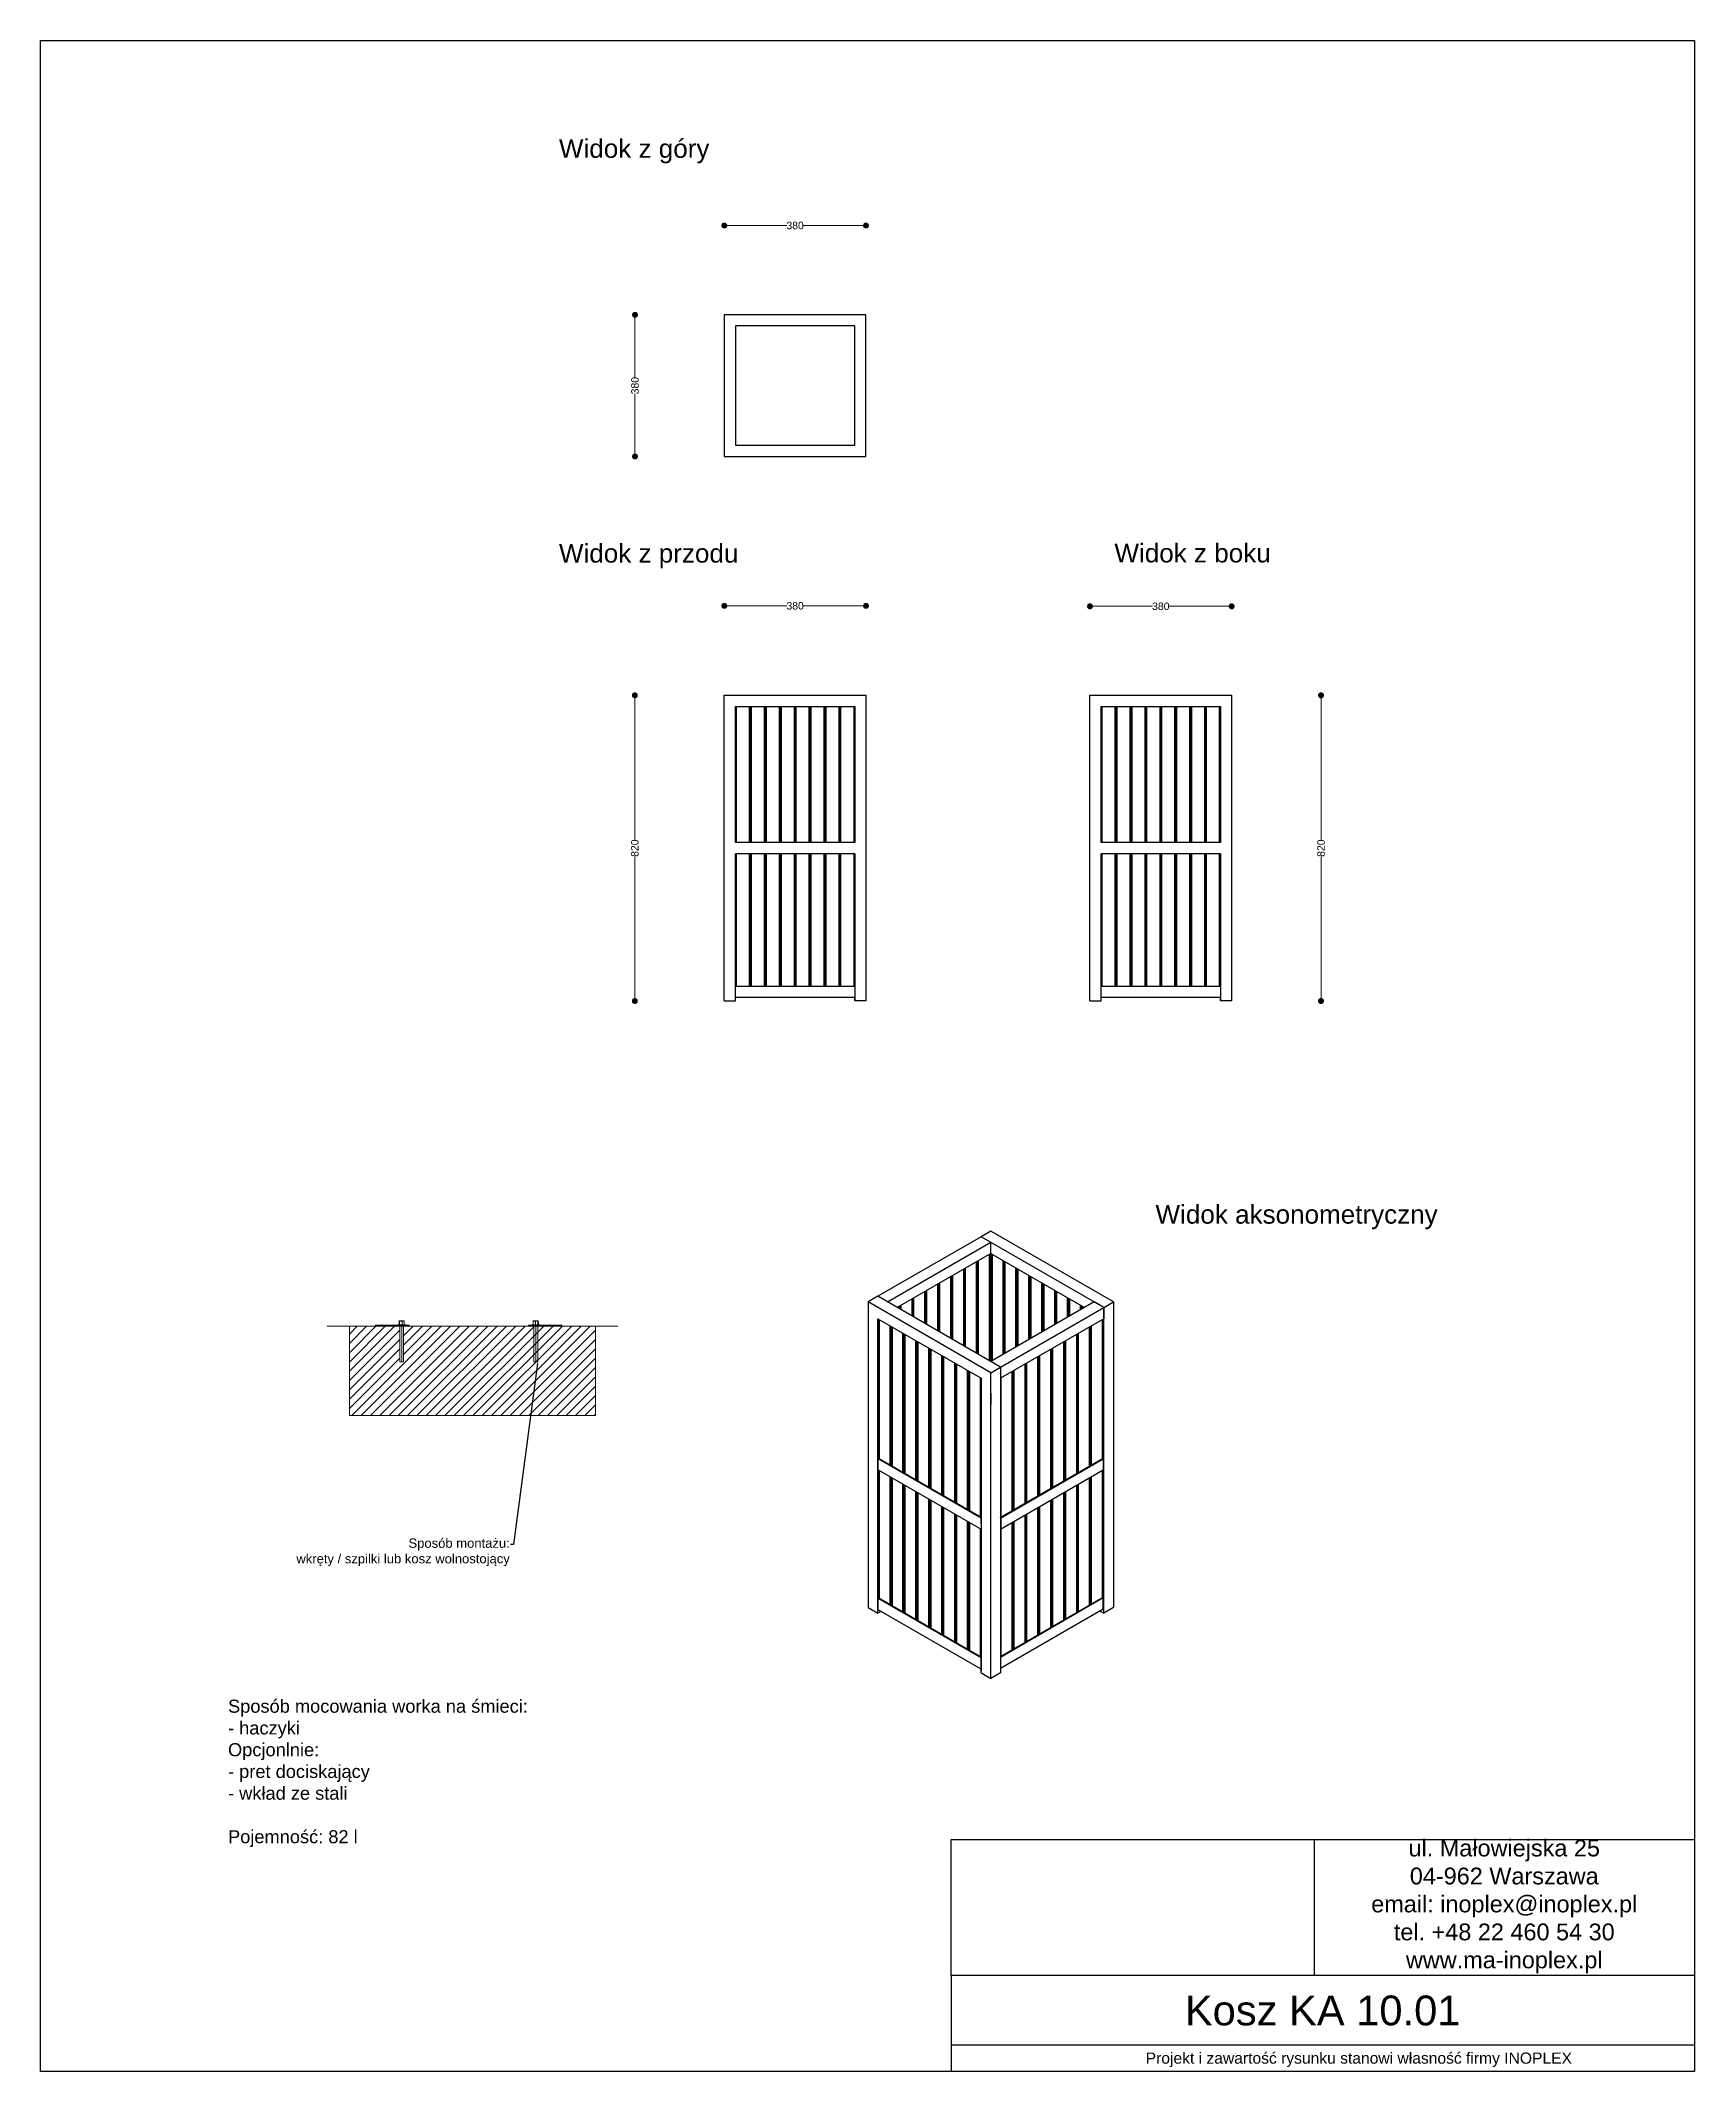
# Model space of a CAD drawing. Header units: millimetres. Extents: x 16873 to 21309, y 19008 to 24455.
import ezdxf
from ezdxf import colors
from ezdxf.entities.mleader import LeaderData, LeaderLine
from ezdxf.math import Vec2, Vec3

# ---------------------------------------------------------------- set-up
doc = ezdxf.new("R2010")
doc.units = ezdxf.units.MM
doc.header["$LTSCALE"] = 3
doc.layers.add('Krawędzie widoczneARTUR', color=7, linetype='Continuous', lineweight=50)
doc.layers.add('stal', color=7, linetype='Continuous', lineweight=20)
doc.styles.get("Standard").update_dxf_attribs({"font": 'arial.ttf'})
doc.dimstyles.new('MATEUSZ', dxfattribs={"dimtxt": 20, "dimasz": 16, "dimexe": 0.18, "dimexo": 0.0625, "dimgap": 0.09, "dimtad": 0, "dimdec": 0, "dimdsep": 46, "dimtxsty": 'Standard', "dimblk": 'DOT', "dimcen": 0.09, "dimse1": 1, "dimse2": 1, "dimadec": 0, "dimazin": 0, "dimtfac": 1, "dimtdec": 0, "dimtofl": 0, "dimtmove": 0, "dimatfit": 3, "dimfxl": 0, "dimtolj": 1, "dimtzin": 0, "dimlwd": 9, "dimlwe": 9, "dimarcsym": 0})
picture_1 = doc.add_image_def('image1.png', size_in_pixel=(179, 67))

# ---------------------------------------------------------------- blocks, each defined once
blk = doc.blocks.new('_Dot')
at = {"color": 0, "linetype": 'ByBlock', "lineweight": -2}
blk.add_line((-0.5, 0), (-1, 0), dxfattribs=at)
at = {"color": 0, "linetype": 'ByBlock', "const_width": 0.5}
blk.add_lwpolyline([(-0.25, 0, 1), (0.25, 0, 1)], format="xyb", close=True, dxfattribs=at)
blk = doc.blocks.new('*D7')
at = {"color": 0, "lineweight": 9}
for p, q in [((18723.2, 23959.1), (18875.1, 23959.1)), ((19071.2, 23959.1), (18919.4, 23959.1))]:
    blk.add_line(p, q, dxfattribs=at)
at = {"layer": 'Defpoints', "color": 0}
for p in [(19087.2, 23959.1), (18707.2, 23719.6), (19087.2, 23719.6)]:
    blk.add_point(p, dxfattribs=at)
at = {"color": 0, "lineweight": 9, "xscale": 16, "yscale": 16, "zscale": 16, "rotation": 180}
blk.add_blockref('_Dot', (18707.2, 23959.1), dxfattribs=at)
at = {"color": 0, "lineweight": 9, "xscale": 16, "yscale": 16, "zscale": 16}
blk.add_blockref('_Dot', (19087.2, 23959.1), dxfattribs=at)
at = {"color": 0, "insert": (18897.2, 23959.1), "char_height": 20, "attachment_point": 5}
blk.add_mtext('\\A1;380', dxfattribs=at)
blk = doc.blocks.new('*D8')
at = {"color": 0, "lineweight": 9}
for p, q in [((18467.6, 23703.6), (18467.6, 23551.7)), ((18467.6, 23355.6), (18467.6, 23507.5))]:
    blk.add_line(p, q, dxfattribs=at)
at = {"layer": 'Defpoints', "color": 0}
for p in [(18467.6, 23719.6), (18707.2, 23719.6), (18707.2, 23339.6)]:
    blk.add_point(p, dxfattribs=at)
at = {"color": 0, "lineweight": 9, "xscale": 16, "yscale": 16, "zscale": 16}
for p, rotation in [((18467.6, 23719.6), 90), ((18467.6, 23339.6), 270)]:
    blk.add_blockref('_Dot', p, dxfattribs=dict(at, rotation=rotation))
at = {"color": 0, "insert": (18467.6, 23529.6), "char_height": 20, "attachment_point": 5, "rotation": 90}
blk.add_mtext('\\A1;380', dxfattribs=at)
blk = doc.blocks.new('*D9')
at = {"color": 0, "lineweight": 9}
for p, q in [((18723.2, 22938.9), (18875.1, 22938.9)), ((19071.2, 22938.9), (18919.4, 22938.9))]:
    blk.add_line(p, q, dxfattribs=at)
at = {"layer": 'Defpoints', "color": 0}
for p in [(19087.2, 22938.9), (18707.2, 22698.9), (19087.2, 22698.9)]:
    blk.add_point(p, dxfattribs=at)
at = {"color": 0, "lineweight": 9, "xscale": 16, "yscale": 16, "zscale": 16, "rotation": 180}
blk.add_blockref('_Dot', (18707.2, 22938.9), dxfattribs=at)
at = {"color": 0, "lineweight": 9, "xscale": 16, "yscale": 16, "zscale": 16}
blk.add_blockref('_Dot', (19087.2, 22938.9), dxfattribs=at)
at = {"color": 0, "insert": (18897.2, 22938.9), "char_height": 20, "attachment_point": 5}
blk.add_mtext('\\A1;380', dxfattribs=at)
blk = doc.blocks.new('*D10')
at = {"color": 0, "lineweight": 9}
for p, q in [((18467.2, 22682.9), (18467.2, 22311)), ((18467.2, 21894.9), (18467.2, 22266.7))]:
    blk.add_line(p, q, dxfattribs=at)
at = {"layer": 'Defpoints', "color": 0}
for p in [(18707.2, 22698.9), (18467.2, 21878.9), (18707.2, 21878.9)]:
    blk.add_point(p, dxfattribs=at)
at = {"color": 0, "lineweight": 9, "xscale": 16, "yscale": 16, "zscale": 16}
for p, rotation in [((18467.2, 22698.9), 90), ((18467.2, 21878.9), 270)]:
    blk.add_blockref('_Dot', p, dxfattribs=dict(at, rotation=rotation))
at = {"color": 0, "insert": (18467.2, 22288.9), "char_height": 20, "attachment_point": 5, "rotation": 90}
blk.add_mtext('\\A1;820', dxfattribs=at)
blk = doc.blocks.new('*D11')
at = {"color": 0, "lineweight": 9}
for p, q in [((19704, 22937.6), (19855.9, 22937.6)), ((20052, 22937.6), (19900.2, 22937.6))]:
    blk.add_line(p, q, dxfattribs=at)
at = {"layer": 'Defpoints', "color": 0}
for p in [(20068, 22937.6), (19688, 22698.9), (20068, 22698.9)]:
    blk.add_point(p, dxfattribs=at)
at = {"color": 0, "lineweight": 9, "xscale": 16, "yscale": 16, "zscale": 16, "rotation": 180}
blk.add_blockref('_Dot', (19688, 22937.6), dxfattribs=at)
at = {"color": 0, "lineweight": 9, "xscale": 16, "yscale": 16, "zscale": 16}
blk.add_blockref('_Dot', (20068, 22937.6), dxfattribs=at)
at = {"color": 0, "insert": (19878, 22937.6), "char_height": 20, "attachment_point": 5}
blk.add_mtext('\\A1;380', dxfattribs=at)
blk = doc.blocks.new('*D12')
at = {"color": 0, "lineweight": 9}
for p, q in [((20307.8, 22682.9), (20307.8, 22311)), ((20307.8, 21894.9), (20307.8, 22266.7))]:
    blk.add_line(p, q, dxfattribs=at)
at = {"layer": 'Defpoints', "color": 0}
for p in [(20068, 22698.9), (20068, 21878.9), (20307.8, 21878.9)]:
    blk.add_point(p, dxfattribs=at)
at = {"color": 0, "lineweight": 9, "xscale": 16, "yscale": 16, "zscale": 16}
for p, rotation in [((20307.8, 22698.9), 90), ((20307.8, 21878.9), 270)]:
    blk.add_blockref('_Dot', p, dxfattribs=dict(at, rotation=rotation))
at = {"color": 0, "insert": (20307.8, 22288.9), "char_height": 20, "attachment_point": 5, "rotation": 90}
blk.add_mtext('\\A1;820', dxfattribs=at)

msp = doc.modelspace()

# ---------------------------------------------------------------- hatches: boundary and pattern name
at = {"lineweight": 9}
h = msp.add_hatch(dxfattribs=at)
h.set_pattern_fill('JIS_WOOD', color=256, scale=25)
h.set_pattern_definition([(45, (15259.762, 19043.67), (-12.5, 12.5), [])])
h.paths.add_polyline_path([(18216.3, 21006.7), (18201.6, 21006.7), (17861.6, 21006.7), (17846.9, 21006.7), (17846.9, 20910.6), (17836.6, 20910.6), (17836.6, 21006.7), (17781.6, 21006.7), (17701.6, 21006.7), (17701.6, 20766.7), (18361.6, 20766.7), (18361.6, 21006.7), (18281.6, 21006.7), (18226.6, 21006.7), (18226.6, 21006.7), (18216.3, 21006.6)])

# ---------------------------------------------------------------- linework, layer by layer
for p, q in [((18707.2, 21878.9), (18707.2, 22698.9)), ((18707.2, 22698.9), (19087.2, 22698.9)), ((18737.2, 22668.9), (19057.2, 22668.9)), ((18737.2, 22668.9), (18777.2, 22668.9)), ((18737.2, 22303.9), (18737.2, 22668.9)), ((18740.2, 22303.9), (18740.2, 22668.9)), ((18774.2, 22668.9), (18774.2, 22303.9)), ((18777.2, 22668.9), (18777.2, 22303.9)), ((18777.2, 22303.9), (18777.2, 22668.9)), ((18780.2, 22303.9), (18780.2, 22668.9)), ((18814.2, 22668.9), (18814.2, 22303.9)), ((18817.2, 22668.9), (18817.2, 22303.9)), ((18817.2, 22303.9), (18817.2, 22668.9)), ((18820.2, 22303.9), (18820.2, 22668.9)), ((18854.2, 22668.9), (18854.2, 22303.9)), ((18857.2, 22668.9), (18857.2, 22303.9)), ((18857.2, 22303.9), (18857.2, 22668.9)), ((18860.2, 22303.9), (18860.2, 22668.9)), ((18894.2, 22668.9), (18894.2, 22303.9)), ((18897.2, 22668.9), (18897.2, 22303.9)), ((18897.2, 22303.9), (18897.2, 22668.9)), ((18900.2, 22303.9), (18900.2, 22668.9)), ((18934.2, 22668.9), (18934.2, 22303.9)), ((18937.2, 22668.9), (18937.2, 22303.9)), ((18937.2, 22303.9), (18937.2, 22668.9)), ((18940.2, 22303.9), (18940.2, 22668.9)), ((18974.2, 22668.9), (18974.2, 22303.9)), ((18977.2, 22668.9), (18977.2, 22303.9)), ((18977.2, 22303.9), (18977.2, 22668.9)), ((18980.2, 22303.9), (18980.2, 22668.9)), ((19014.2, 22668.9), (19014.2, 22303.9)), ((19017.2, 22668.9), (19017.2, 22303.9)), ((19017.2, 22303.9), (19017.2, 22668.9)), ((19020.2, 22303.9), (19020.2, 22668.9)), ((19054.2, 22668.9), (19054.2, 22303.9)), ((19057.2, 22668.9), (19057.2, 22303.9)), ((19057.2, 22668.9), (19057.2, 22303.9)), ((19087.2, 22698.9), (19087.2, 21878.9)), ((19688, 21878.9), (19688, 22698.9)), ((19688, 22698.9), (20068, 22698.9)), ((19718, 22303.9), (19718, 22668.9)), ((19718, 22668.9), (20038, 22668.9)), ((19718, 22668.9), (19758, 22668.9)), ((19721, 22303.9), (19721, 22668.9)), ((19755, 22668.9), (19755, 22303.9)), ((19758, 22668.9), (19758, 22303.9)), ((19758, 22303.9), (19758, 22668.9)), ((19761, 22303.9), (19761, 22668.9)), ((19795, 22668.9), (19795, 22303.9)), ((19798, 22668.9), (19798, 22303.9)), ((19798, 22303.9), (19798, 22668.9)), ((19801, 22303.9), (19801, 22668.9)), ((19835, 22668.9), (19835, 22303.9)), ((19838, 22668.9), (19838, 22303.9)), ((19838, 22303.9), (19838, 22668.9)), ((19841, 22303.9), (19841, 22668.9)), ((19875, 22668.9), (19875, 22303.9)), ((19878, 22668.9), (19878, 22303.9)), ((19878, 22303.9), (19878, 22668.9)), ((19881, 22303.9), (19881, 22668.9)), ((19915, 22668.9), (19915, 22303.9)), ((19918, 22668.9), (19918, 22303.9)), ((19918, 22303.9), (19918, 22668.9)), ((19921, 22303.9), (19921, 22668.9)), ((19955, 22668.9), (19955, 22303.9)), ((19958, 22668.9), (19958, 22303.9)), ((19958, 22303.9), (19958, 22668.9)), ((19961, 22303.9), (19961, 22668.9)), ((19995, 22668.9), (19995, 22303.9)), ((19998, 22668.9), (19998, 22303.9)), ((19998, 22303.9), (19998, 22668.9)), ((20001, 22303.9), (20001, 22668.9)), ((20035, 22668.9), (20035, 22303.9)), ((20038, 22668.9), (20038, 22303.9)), ((20038, 22668.9), (20038, 22303.9)), ((20068, 22698.9), (20068, 21878.9)), ((19057.2, 22303.9), (18737.2, 22303.9)), ((20038, 22303.9), (19718, 22303.9)), ((18737.2, 21878.9), (18737.2, 22273.9)), ((19057.2, 22273.9), (18737.2, 22273.9)), ((18740.2, 21918.9), (18740.2, 22273.9)), ((18774.2, 22273.9), (18774.2, 21918.9)), ((18777.2, 22273.9), (18777.2, 21918.9)), ((18777.2, 21918.9), (18777.2, 22273.9)), ((18780.2, 21918.9), (18780.2, 22273.9)), ((18814.2, 22273.9), (18814.2, 21918.9)), ((18817.2, 22273.9), (18817.2, 21918.9)), ((18817.2, 21918.9), (18817.2, 22273.9)), ((18820.2, 21918.9), (18820.2, 22273.9)), ((18854.2, 22273.9), (18854.2, 21918.9)), ((18857.2, 22273.9), (18857.2, 21918.9)), ((18857.2, 21918.9), (18857.2, 22273.9)), ((18860.2, 21918.9), (18860.2, 22273.9)), ((18894.2, 22273.9), (18894.2, 21918.9)), ((18897.2, 22273.9), (18897.2, 21918.9)), ((18897.2, 21918.9), (18897.2, 22273.9)), ((18900.2, 21918.9), (18900.2, 22273.9)), ((18934.2, 22273.9), (18934.2, 21918.9)), ((18937.2, 22273.9), (18937.2, 21918.9)), ((18937.2, 21918.9), (18937.2, 22273.9)), ((18940.2, 21918.9), (18940.2, 22273.9)), ((18974.2, 22273.9), (18974.2, 21918.9)), ((18977.2, 22273.9), (18977.2, 21918.9)), ((18977.2, 21918.9), (18977.2, 22273.9)), ((18980.2, 21918.9), (18980.2, 22273.9)), ((19014.2, 22273.9), (19014.2, 21918.9)), ((19017.2, 22273.9), (19017.2, 21918.9)), ((19017.2, 21918.9), (19017.2, 22273.9)), ((19020.2, 21918.9), (19020.2, 22273.9)), ((19054.2, 22273.9), (19054.2, 21918.9)), ((19057.2, 22273.9), (19057.2, 21918.9)), ((19057.2, 22273.9), (19057.2, 21878.9)), ((19718, 21878.9), (19718, 22273.9)), ((20038, 22273.9), (19718, 22273.9)), ((19721, 21918.9), (19721, 22273.9)), ((19755, 22273.9), (19755, 21918.9)), ((19758, 22273.9), (19758, 21918.9)), ((19758, 21918.9), (19758, 22273.9)), ((19761, 21918.9), (19761, 22273.9)), ((19795, 22273.9), (19795, 21918.9)), ((19798, 22273.9), (19798, 21918.9)), ((19798, 21918.9), (19798, 22273.9)), ((19801, 21918.9), (19801, 22273.9)), ((19835, 22273.9), (19835, 21918.9)), ((19838, 22273.9), (19838, 21918.9)), ((19838, 21918.9), (19838, 22273.9)), ((19841, 21918.9), (19841, 22273.9)), ((19875, 22273.9), (19875, 21918.9)), ((19878, 22273.9), (19878, 21918.9)), ((19878, 21918.9), (19878, 22273.9)), ((19881, 21918.9), (19881, 22273.9)), ((19915, 22273.9), (19915, 21918.9)), ((19918, 22273.9), (19918, 21918.9)), ((19918, 21918.9), (19918, 22273.9)), ((19921, 21918.9), (19921, 22273.9)), ((19955, 22273.9), (19955, 21918.9)), ((19958, 22273.9), (19958, 21918.9)), ((19958, 21918.9), (19958, 22273.9)), ((19961, 21918.9), (19961, 22273.9)), ((19995, 22273.9), (19995, 21918.9)), ((19998, 22273.9), (19998, 21918.9)), ((19998, 21918.9), (19998, 22273.9)), ((20001, 21918.9), (20001, 22273.9)), ((20035, 22273.9), (20035, 21918.9)), ((20038, 22273.9), (20038, 21878.9)), ((20038, 22273.9), (20038, 21918.9)), ((18737.2, 21918.9), (19057.2, 21918.9)), ((19718, 21918.9), (20038, 21918.9)), ((18707.2, 21878.9), (18737.2, 21878.9)), ((18737.2, 21878.9), (18737.2, 21888.9)), ((18737.2, 21888.9), (19057.2, 21888.9)), ((19057.2, 21878.9), (19057.2, 21888.9)), ((19087.2, 21878.9), (19057.2, 21878.9)), ((19688, 21878.9), (19718, 21878.9)), ((19718, 21878.9), (19718, 21888.9)), ((19718, 21888.9), (20038, 21888.9)), ((20038, 21878.9), (20038, 21888.9)), ((20068, 21878.9), (20038, 21878.9)), ((19396.1, 21246.7), (19118.9, 21086.7)), ((19422, 21261.7), (19396.1, 21246.7)), ((19725.1, 21056.7), (19396.1, 21246.7)), ((19751.1, 21071.7), (19422, 21261.7)), ((19144.9, 21071.7), (19422, 21231.7)), ((19422, 21201.7), (19170.9, 21056.7)), ((19417.7, 21199.2), (19417.7, 20914.2)), ((19420.7, 21201), (19420.7, 20912.5)), ((19422, 21201.7), (19422, 21231.7)), ((19422, 21201.7), (19673.2, 21056.7)), ((19422, 21201.7), (19422, 20911.7)), ((19423.3, 20912.5), (19423.3, 21201)), ((19423.3, 21201), (19423.3, 21201)), ((19426.3, 20914.2), (19426.3, 21199.2)), ((19313.8, 21139.2), (19313.8, 20974.2)), ((19316.8, 20972.5), (19316.8, 21141)), ((19316.8, 21141), (19316.8, 20972.5)), ((19319.8, 20970.7), (19319.8, 21142.7)), ((19348.5, 21159.2), (19348.5, 20954.2)), ((19351.5, 20952.5), (19351.5, 21161)), ((19351.5, 21161), (19351.5, 20952.5)), ((19354.5, 20950.7), (19354.5, 21162.7)), ((19383.1, 21179.2), (19383.1, 20934.2)), ((19386.1, 20932.5), (19386.1, 21181)), ((19386.1, 21181), (19386.1, 20932.5)), ((19389.1, 20930.7), (19389.1, 21182.7)), ((19455, 20930.7), (19455, 21182.7)), ((19458, 20932.5), (19458, 21181)), ((19458, 20932.5), (19458, 21181)), ((19461, 20934.2), (19461, 21179.2)), ((19489.6, 20950.7), (19489.6, 21162.7)), ((19492.6, 20952.5), (19492.6, 21161)), ((19492.6, 20952.5), (19492.6, 21161)), ((19495.6, 20954.2), (19495.6, 21159.2)), ((19524.3, 20970.7), (19524.3, 21142.7)), ((19527.3, 20972.5), (19527.3, 21141)), ((19527.3, 20972.5), (19527.3, 21141)), ((19530.3, 20974.2), (19530.3, 21139.2)), ((19118.9, 21086.7), (19092.9, 21071.7)), ((19448, 20896.7), (19118.9, 21086.7)), ((19215.9, 21030.7), (19215.9, 21082.7)), ((19244.5, 21099.2), (19244.5, 21014.2)), ((19247.5, 21012.5), (19247.5, 21101)), ((19247.5, 21101), (19247.5, 21012.5)), ((19250.5, 21010.7), (19250.5, 21102.7)), ((19279.2, 21119.2), (19279.2, 20994.2)), ((19282.2, 20992.5), (19282.2, 21121)), ((19282.2, 21121), (19282.2, 20992.5)), ((19285.2, 20990.7), (19285.2, 21122.7)), ((19558.9, 20990.7), (19558.9, 21122.7)), ((19561.9, 20992.5), (19561.9, 21121)), ((19561.9, 20992.5), (19561.9, 21121)), ((19564.9, 20994.2), (19564.9, 21119.2)), ((19593.5, 21010.7), (19593.5, 21102.7)), ((19596.5, 21012.5), (19596.5, 21101)), ((19596.5, 21012.5), (19596.5, 21101)), ((19599.5, 21014.2), (19599.5, 21099.2)), ((19628.2, 21030.7), (19628.2, 21082.7)), ((19422, 20881.7), (19092.9, 21071.7)), ((19092.9, 21071.7), (19092.9, 20251.7)), ((19175.3, 21059.2), (19175.3, 21054.2)), ((19178.3, 21052.5), (19178.3, 21061)), ((19178.3, 21061), (19178.3, 21052.5)), ((19181.3, 21050.7), (19181.3, 21062.7)), ((19209.9, 21079.2), (19209.9, 21034.2)), ((19212.9, 21032.5), (19212.9, 21081)), ((19212.9, 21081), (19212.9, 21032.5)), ((19699.2, 21071.7), (19422, 20911.7)), ((19448, 20896.7), (19725.1, 21056.7)), ((19631.2, 21032.5), (19631.2, 21081)), ((19631.2, 21032.5), (19631.2, 21081)), ((19634.2, 21034.2), (19634.2, 21079.2)), ((19662.8, 21050.7), (19662.8, 21062.7)), ((19665.8, 21052.5), (19665.8, 21061)), ((19665.8, 21052.5), (19665.8, 21061)), ((19668.8, 21054.2), (19668.8, 21059.2)), ((19725.1, 21056.7), (19699.2, 21071.7)), ((19725.1, 21056.7), (19751.1, 21071.7)), ((19725.1, 21056.7), (19725.1, 21026.7)), ((19725.1, 20236.7), (19725.1, 21056.7)), ((19751.1, 21071.7), (19751.1, 20251.7)), ((19118.9, 20246.7), (19118.9, 21026.7)), ((19118.9, 21026.7), (19396.1, 20866.7)), ((19120.2, 20246), (19120.2, 21026)), ((19120.2, 21026), (19120.2, 21026)), ((19123.2, 20651), (19123.2, 21024.2)), ((19151.9, 20634.4), (19151.9, 21007.7)), ((19154.9, 20632.7), (19154.9, 21006)), ((19154.9, 20632.7), (19154.9, 21006)), ((19157.9, 20631), (19157.9, 21004.2)), ((19186.5, 20614.4), (19186.5, 20987.7)), ((19189.5, 20612.7), (19189.5, 20986)), ((19189.5, 20612.7), (19189.5, 20986)), ((19192.5, 20611), (19192.5, 20984.2)), ((19725.1, 21026.7), (19448, 20866.7)), ((19651.6, 20984.2), (19651.6, 20611)), ((19654.6, 20986), (19654.6, 20612.7)), ((19654.6, 20612.7), (19654.6, 20986)), ((19657.6, 20614.4), (19657.6, 20987.7)), ((19686.2, 21004.2), (19686.2, 20631)), ((19689.2, 21006), (19689.2, 20632.7)), ((19689.2, 20632.7), (19689.2, 21006)), ((19692.2, 20634.4), (19692.2, 21007.7)), ((19720.8, 21024.2), (19720.8, 20651)), ((19725.1, 21026.7), (19723.8, 21026)), ((19723.8, 21026), (19723.8, 20247.5)), ((19221.1, 20594.4), (19221.1, 20967.7)), ((19224.1, 20592.7), (19224.1, 20966)), ((19224.1, 20592.7), (19224.1, 20966)), ((19227.1, 20591), (19227.1, 20964.2)), ((19255.8, 20574.4), (19255.8, 20947.7)), ((19258.8, 20572.7), (19258.8, 20946)), ((19258.8, 20572.7), (19258.8, 20946)), ((19261.8, 20571), (19261.8, 20944.2)), ((19290.4, 20554.4), (19290.4, 20927.7)), ((19293.4, 20552.7), (19293.4, 20926)), ((19293.4, 20552.7), (19293.4, 20926)), ((19296.4, 20551), (19296.4, 20924.2)), ((19547.6, 20924.2), (19547.6, 20551)), ((19550.6, 20926), (19550.6, 20552.7)), ((19550.6, 20552.7), (19550.6, 20926)), ((19553.6, 20554.4), (19553.6, 20927.7)), ((19582.3, 20944.2), (19582.3, 20571)), ((19585.3, 20946), (19585.3, 20572.7)), ((19585.3, 20572.7), (19585.3, 20946)), ((19588.3, 20574.4), (19588.3, 20947.7)), ((19616.9, 20964.2), (19616.9, 20591)), ((19619.9, 20966), (19619.9, 20592.7)), ((19619.9, 20592.7), (19619.9, 20966)), ((19622.9, 20594.4), (19622.9, 20967.7)), ((19325.1, 20534.4), (19325.1, 20907.7)), ((19328.1, 20532.7), (19328.1, 20906)), ((19328.1, 20532.7), (19328.1, 20906)), ((19331.1, 20531), (19331.1, 20904.2)), ((19359.7, 20514.4), (19359.7, 20887.7)), ((19362.7, 20512.7), (19362.7, 20886)), ((19362.7, 20512.7), (19362.7, 20886)), ((19365.7, 20511), (19365.7, 20884.2)), ((19394.4, 20492.7), (19394.4, 20867.7)), ((19396.1, 20866.7), (19396.1, 20086.7)), ((19422, 20881.7), (19448, 20896.7)), ((19422, 20061.7), (19422, 20881.7)), ((19448, 20896.7), (19448, 20076.7)), ((19449.7, 20120.9), (19449.7, 20867.7)), ((19478.4, 20884.2), (19478.4, 20511)), ((19481.4, 20886), (19481.4, 20512.7)), ((19481.4, 20512.7), (19481.4, 20886)), ((19484.4, 20514.4), (19484.4, 20887.7)), ((19513, 20904.2), (19513, 20531)), ((19516, 20906), (19516, 20532.7)), ((19516, 20532.7), (19516, 20906)), ((19519, 20534.4), (19519, 20907.7)), ((19422, 20826.7), (19422, 20796.7)), ((19118.9, 20651.7), (19118.9, 20621.7)), ((19396.8, 20493), (19120.2, 20652.7)), ((19396.1, 20491.7), (19120.2, 20651)), ((19447.3, 20493), (19723.8, 20652.7)), ((19448, 20491.7), (19723.8, 20651)), ((19120.2, 20621), (19396.1, 20461.7)), ((19123.2, 20276), (19123.2, 20619.2)), ((19151.9, 20259.4), (19151.9, 20602.7)), ((19154.9, 20257.7), (19154.9, 20601)), ((19154.9, 20257.7), (19154.9, 20601)), ((19157.9, 20256), (19157.9, 20599.2)), ((19448, 20461.7), (19723.8, 20621)), ((19686.2, 20599.2), (19686.2, 20257.5)), ((19689.2, 20259.2), (19689.2, 20601)), ((19689.2, 20601), (19689.2, 20259.2)), ((19692.2, 20260.9), (19692.2, 20602.7)), ((19720.8, 20619.2), (19720.8, 20277.5)), ((19186.5, 20239.4), (19186.5, 20582.7)), ((19189.5, 20237.7), (19189.5, 20581)), ((19189.5, 20237.7), (19189.5, 20581)), ((19192.5, 20236), (19192.5, 20579.2)), ((19221.1, 20219.4), (19221.1, 20562.7)), ((19224.1, 20217.7), (19224.1, 20561)), ((19224.1, 20217.7), (19224.1, 20561)), ((19227.1, 20216), (19227.1, 20559.2)), ((19255.8, 20199.4), (19255.8, 20542.7)), ((19258.8, 20197.7), (19258.8, 20541)), ((19258.8, 20197.7), (19258.8, 20541)), ((19261.8, 20196), (19261.8, 20539.2)), ((19582.3, 20539.2), (19582.3, 20197.5)), ((19585.3, 20199.2), (19585.3, 20541)), ((19585.3, 20541), (19585.3, 20199.2)), ((19588.3, 20200.9), (19588.3, 20542.7)), ((19616.9, 20559.2), (19616.9, 20217.5)), ((19619.9, 20219.2), (19619.9, 20561)), ((19619.9, 20561), (19619.9, 20219.2)), ((19622.9, 20220.9), (19622.9, 20562.7)), ((19651.6, 20579.2), (19651.6, 20237.5)), ((19654.6, 20239.2), (19654.6, 20581)), ((19654.6, 20581), (19654.6, 20239.2)), ((19657.6, 20240.9), (19657.6, 20582.7)), ((19290.4, 20179.4), (19290.4, 20522.7)), ((19293.4, 20177.7), (19293.4, 20521)), ((19293.4, 20177.7), (19293.4, 20521)), ((19296.4, 20176), (19296.4, 20519.2)), ((19325.1, 20159.4), (19325.1, 20502.7)), ((19328.1, 20157.7), (19328.1, 20501)), ((19328.1, 20157.7), (19328.1, 20501)), ((19331.1, 20156), (19331.1, 20499.2)), ((19396.1, 20476.7), (19396.1, 20491.7)), ((19513, 20499.2), (19513, 20157.5)), ((19516, 20159.2), (19516, 20501)), ((19516, 20501), (19516, 20159.2)), ((19519, 20160.9), (19519, 20502.7)), ((19547.6, 20519.2), (19547.6, 20177.5)), ((19550.6, 20179.2), (19550.6, 20521)), ((19550.6, 20521), (19550.6, 20179.2)), ((19553.6, 20180.9), (19553.6, 20522.7)), ((19359.7, 20139.4), (19359.7, 20482.7)), ((19362.7, 20137.7), (19362.7, 20481)), ((19362.7, 20137.7), (19362.7, 20481)), ((19365.7, 20136), (19365.7, 20479.2)), ((19394.4, 20119.4), (19394.4, 20462.7)), ((19478.4, 20479.2), (19478.4, 20137.5)), ((19481.4, 20139.2), (19481.4, 20481)), ((19481.4, 20481), (19481.4, 20139.2)), ((19484.4, 20140.9), (19484.4, 20482.7)), ((19422, 20411.7), (19422, 20421.7)), ((19396.8, 20118), (19120.2, 20277.7)), ((19396.1, 20116.7), (19120.2, 20276)), ((19723.8, 20279.2), (19448, 20119.9)), ((19723.8, 20277.5), (19448, 20118.2)), ((19723.8, 20279.2), (19689.2, 20259.2)), ((19723.8, 20247.5), (19723.8, 20277.5)), ((19092.9, 20251.7), (19118.9, 20236.7)), ((19118.9, 20236.7), (19118.9, 20246.7)), ((19118.9, 20236.7), (19120.2, 20237.5)), ((19396.1, 20086.7), (19120.2, 20246)), ((19120.2, 20237.5), (19127.6, 20241.7)), ((19723.8, 20247.5), (19448, 20088.2)), ((19715.2, 20242.5), (19725.1, 20236.7)), ((19751.1, 20251.7), (19725.1, 20236.7)), ((19396.1, 20086.7), (19396.1, 20116.7)), ((19396.1, 20076.7), (19396.1, 20086.7)), ((19396.1, 20086.7), (19396.1, 20081.7)), ((19396.1, 20076.7), (19422, 20061.7)), ((19448, 20076.7), (19422, 20061.7)), ((19315.4, 19264.7), (19315.4, 19629.3)), ((19509.2, 19629.3), (21309.3, 19629.3)), ((21309.3, 19629.3), (21309.3, 19264.7)), ((19315.4, 19264.7), (19315.4, 19007.6)), ((21309.3, 19264.7), (19509.2, 19264.7)), ((21309, 19078.1), (19315.4, 19078.1))]:
    msp.add_line(p, q)
for p, q in [((17781.6, 21006.7), (17641.6, 21006.7)), ((17781.6, 21006.7), (17701.6, 21006.7)), ((17701.6, 21006.7), (17701.6, 20766.7)), ((17821.6, 21009.7), (17771.6, 21009.7)), ((17771.6, 21009.7), (17771.6, 21006.7)), ((17781.6, 21009.7), (17821.6, 21009.7)), ((17781.6, 21009.7), (17861.6, 21009.7)), ((17861.6, 21006.7), (17781.6, 21006.7)), ((17861.6, 21009.7), (17861.6, 21006.7)), ((17861.6, 21009.7), (17861.6, 21006.7)), ((17861.6, 21006.7), (18201.6, 21006.7)), ((18221.6, 21009.7), (18181.6, 21009.7)), ((18181.6, 21009.7), (18181.6, 21006.7)), ((18271.6, 21009.7), (18191.6, 21009.7)), ((18191.6, 21006.7), (18271.6, 21006.7)), ((18261.6, 21009.7), (18211.6, 21009.7)), ((18231.6, 21009.7), (18271.6, 21009.7)), ((18271.6, 21006.7), (18271.6, 21009.7)), ((18271.6, 21006.7), (18421.6, 21006.7)), ((18281.6, 21006.7), (18361.6, 21006.7)), ((18361.6, 21006.7), (18361.6, 20766.7)), ((17700.5, 20766.7), (18361.6, 20766.7))]:
    msp.add_line(p, q, dxfattribs=at)
for points in [[(16873.3, 24455.1), (21309.3, 24455.1), (21309.3, 19007.6), (16873.3, 19007.6)], [(18707.2, 23339.6), (19087.2, 23339.6), (19087.2, 23719.6), (18707.2, 23719.6)], [(18737.2, 23369.6), (19057.2, 23369.6), (19057.2, 23689.6), (18737.2, 23689.6)]]:
    msp.add_lwpolyline(points, close=True)
at = {"layer": 'Krawędzie widoczneARTUR', "lineweight": 9}
for p, q in [((17831.6, 21010.6), (17851.9, 21010.6)), ((17831.6, 21010.6), (17831.6, 21009.7)), ((17834.8, 21011.4), (17834.8, 21018.4)), ((17835.6, 21020.9), (17847.5, 21020.9)), ((17835.9, 21011.4), (17835.9, 21018.4)), ((17836.9, 21010.6), (17836.9, 21009.7)), ((17842.9, 21011.4), (17842.9, 21018.4)), ((17847.5, 21020.9), (17848, 21020.9)), ((17848.8, 21011.4), (17848.8, 21018.4)), ((18211.6, 21010.6), (18191.3, 21010.6)), ((18194.4, 21011.4), (18194.4, 21018.4)), ((18195.7, 21020.9), (18195.1, 21020.9)), ((18207.6, 21020.9), (18195.7, 21020.9)), ((18200.3, 21011.4), (18200.3, 21018.4)), ((18206.3, 21010.6), (18206.3, 21009.7)), ((18207.3, 21011.4), (18207.3, 21018.4)), ((18208.4, 21011.4), (18208.4, 21018.4)), ((18211.6, 21010.6), (18211.6, 21009.7))]:
    msp.add_line(p, q, dxfattribs=at)
at = {"layer": 'Krawędzie widoczneARTUR', "lineweight": 9, "flags": 128}
for points in [[(17834.8, 21018.4), (17834.8, 21018.7), (17834.8, 21019.1), (17834.9, 21019.4), (17834.9, 21019.7), (17835, 21019.9), (17835, 21020.1), (17835.1, 21020.3), (17835.1, 21020.4), (17835.2, 21020.5), (17835.2, 21020.6), (17835.3, 21020.6), (17835.3, 21020.6), (17835.4, 21020.6), (17835.5, 21020.6), (17835.5, 21020.5), (17835.6, 21020.4), (17835.6, 21020.3), (17835.7, 21020.1), (17835.7, 21019.9), (17835.8, 21019.7), (17835.8, 21019.4), (17835.9, 21019.1), (17835.9, 21018.7), (17835.9, 21018.4)], [(17834.8, 21011.4), (17834.8, 21011.3), (17834.8, 21011.3), (17834.8, 21011.3), (17834.8, 21011.3), (17834.8, 21011.2), (17834.8, 21011.2), (17834.8, 21011.2), (17834.8, 21011.1), (17834.8, 21011.1), (17834.8, 21011.1), (17834.8, 21011), (17834.8, 21011), (17834.8, 21011), (17834.9, 21010.9), (17834.9, 21010.9), (17834.9, 21010.9), (17834.9, 21010.8), (17834.9, 21010.8), (17834.9, 21010.8), (17834.9, 21010.8), (17834.9, 21010.7), (17834.9, 21010.7), (17834.9, 21010.7), (17835, 21010.6)], [(17835.6, 21020.9), (17835.4, 21020.7), (17835.2, 21020.6)], [(17835.9, 21018.4), (17836, 21018.7), (17836.2, 21019.1), (17836.4, 21019.4), (17836.7, 21019.7), (17836.9, 21019.9), (17837.3, 21020.1), (17837.6, 21020.3), (17837.9, 21020.4), (17838.3, 21020.5), (17838.6, 21020.6), (17839, 21020.6), (17839.4, 21020.6), (17839.7, 21020.6), (17840.1, 21020.6), (17840.5, 21020.5), (17840.8, 21020.4), (17841.2, 21020.3), (17841.5, 21020.1), (17841.8, 21019.9), (17842.1, 21019.7), (17842.4, 21019.4), (17842.6, 21019.1), (17842.8, 21018.7), (17842.9, 21018.4)], [(17835.9, 21011.4), (17835.9, 21011.3), (17835.9, 21011.3), (17835.9, 21011.3), (17835.9, 21011.3), (17835.9, 21011.2), (17835.9, 21011.2), (17835.9, 21011.2), (17835.9, 21011.1), (17835.9, 21011.1), (17835.9, 21011.1), (17835.9, 21011), (17835.9, 21011), (17835.9, 21011), (17835.9, 21010.9), (17835.9, 21010.9), (17836, 21010.9), (17836, 21010.8), (17836, 21010.8), (17836, 21010.8), (17836, 21010.8), (17836, 21010.7), (17836, 21010.7), (17836, 21010.7), (17836, 21010.6)], [(17848.6, 21019), (17848.4, 21019.3), (17848.3, 21019.5), (17848.1, 21019.8), (17847.9, 21020), (17847.7, 21020.1), (17847.5, 21020.3), (17847.2, 21020.4), (17847, 21020.5), (17846.7, 21020.5), (17846.5, 21020.6), (17846.2, 21020.6), (17845.9, 21020.6), (17845.7, 21020.6), (17845.4, 21020.6), (17845.2, 21020.6), (17844.9, 21020.5), (17844.7, 21020.5), (17844.4, 21020.4), (17844.2, 21020.2), (17843.9, 21020), (17843.6, 21019.7), (17843.3, 21019.3), (17843.1, 21018.9), (17842.9, 21018.4)], [(17842.9, 21011.4), (17842.9, 21011.3), (17842.9, 21011.3), (17842.9, 21011.3), (17842.9, 21011.3), (17842.9, 21011.2), (17842.9, 21011.2), (17842.9, 21011.2), (17842.9, 21011.1), (17842.9, 21011.1), (17842.9, 21011.1), (17842.9, 21011), (17842.9, 21011), (17842.9, 21011), (17842.9, 21010.9), (17842.9, 21010.9), (17842.9, 21010.9), (17842.9, 21010.8), (17842.9, 21010.8), (17842.9, 21010.8), (17842.9, 21010.8), (17842.9, 21010.7), (17842.9, 21010.7), (17842.9, 21010.7), (17842.9, 21010.6)], [(17848.4, 21020.6), (17848.2, 21020.7), (17848, 21020.9)], [(17848.8, 21018.4), (17848.8, 21018.5), (17848.8, 21018.7), (17848.8, 21018.8), (17848.8, 21018.9), (17848.8, 21019.1), (17848.7, 21019.2), (17848.7, 21019.3), (17848.7, 21019.5), (17848.7, 21019.6), (17848.7, 21019.7), (17848.7, 21019.8), (17848.6, 21019.9), (17848.6, 21020), (17848.6, 21020.1), (17848.6, 21020.1), (17848.6, 21020.2), (17848.6, 21020.3), (17848.5, 21020.3), (17848.5, 21020.4), (17848.5, 21020.4), (17848.5, 21020.5), (17848.4, 21020.5), (17848.4, 21020.5), (17848.4, 21020.6)], [(17848.6, 21019), (17848.6, 21019), (17848.6, 21018.9), (17848.6, 21018.9), (17848.6, 21018.9), (17848.6, 21018.9), (17848.6, 21018.8), (17848.7, 21018.8), (17848.7, 21018.8), (17848.7, 21018.8), (17848.7, 21018.7), (17848.7, 21018.7), (17848.7, 21018.7), (17848.7, 21018.7), (17848.7, 21018.6), (17848.7, 21018.6), (17848.7, 21018.6), (17848.8, 21018.6), (17848.8, 21018.5), (17848.8, 21018.5), (17848.8, 21018.5), (17848.8, 21018.4), (17848.8, 21018.4), (17848.8, 21018.4), (17848.8, 21018.4)], [(17848.8, 21011.4), (17848.8, 21011.3), (17848.8, 21011.3), (17848.8, 21011.3), (17848.8, 21011.3), (17848.8, 21011.2), (17848.8, 21011.2), (17848.8, 21011.2), (17848.8, 21011.1), (17848.8, 21011.1), (17848.8, 21011.1), (17848.8, 21011), (17848.8, 21011), (17848.8, 21011), (17848.8, 21010.9), (17848.7, 21010.9), (17848.7, 21010.9), (17848.7, 21010.8), (17848.7, 21010.8), (17848.7, 21010.8), (17848.7, 21010.8), (17848.7, 21010.7), (17848.7, 21010.7), (17848.7, 21010.7), (17848.6, 21010.6)], [(18194.4, 21018.4), (18194.4, 21018.5), (18194.4, 21018.7), (18194.4, 21018.8), (18194.4, 21018.9), (18194.4, 21019.1), (18194.4, 21019.2), (18194.4, 21019.3), (18194.4, 21019.5), (18194.5, 21019.6), (18194.5, 21019.7), (18194.5, 21019.8), (18194.5, 21019.9), (18194.5, 21020), (18194.6, 21020.1), (18194.6, 21020.1), (18194.6, 21020.2), (18194.6, 21020.3), (18194.6, 21020.3), (18194.7, 21020.4), (18194.7, 21020.4), (18194.7, 21020.5), (18194.7, 21020.5), (18194.7, 21020.5), (18194.8, 21020.6)], [(18194.6, 21019), (18194.6, 21019), (18194.6, 21018.9), (18194.5, 21018.9), (18194.5, 21018.9), (18194.5, 21018.9), (18194.5, 21018.8), (18194.5, 21018.8), (18194.5, 21018.8), (18194.5, 21018.8), (18194.5, 21018.7), (18194.5, 21018.7), (18194.5, 21018.7), (18194.4, 21018.7), (18194.4, 21018.6), (18194.4, 21018.6), (18194.4, 21018.6), (18194.4, 21018.6), (18194.4, 21018.5), (18194.4, 21018.5), (18194.4, 21018.5), (18194.4, 21018.4), (18194.4, 21018.4), (18194.4, 21018.4), (18194.4, 21018.4)], [(18194.4, 21011.4), (18194.4, 21011.3), (18194.4, 21011.3), (18194.4, 21011.3), (18194.4, 21011.3), (18194.4, 21011.2), (18194.4, 21011.2), (18194.4, 21011.2), (18194.4, 21011.1), (18194.4, 21011.1), (18194.4, 21011.1), (18194.4, 21011), (18194.4, 21011), (18194.4, 21011), (18194.4, 21010.9), (18194.4, 21010.9), (18194.4, 21010.9), (18194.4, 21010.8), (18194.4, 21010.8), (18194.5, 21010.8), (18194.5, 21010.8), (18194.5, 21010.7), (18194.5, 21010.7), (18194.5, 21010.7), (18194.5, 21010.6)], [(18194.6, 21019), (18194.7, 21019.3), (18194.9, 21019.5), (18195.1, 21019.8), (18195.3, 21020), (18195.5, 21020.1), (18195.7, 21020.3), (18196, 21020.4), (18196.2, 21020.5), (18196.5, 21020.5), (18196.7, 21020.6), (18197, 21020.6), (18197.2, 21020.6), (18197.5, 21020.6), (18197.7, 21020.6), (18198, 21020.6), (18198.2, 21020.5), (18198.5, 21020.5), (18198.7, 21020.4), (18199, 21020.2), (18199.3, 21020), (18199.6, 21019.7), (18199.9, 21019.3), (18200.1, 21018.9), (18200.3, 21018.4)], [(18194.8, 21020.6), (18194.9, 21020.7), (18195.1, 21020.9)], [(18207.3, 21018.4), (18207.1, 21018.7), (18207, 21019.1), (18206.7, 21019.4), (18206.5, 21019.7), (18206.2, 21019.9), (18205.9, 21020.1), (18205.6, 21020.3), (18205.2, 21020.4), (18204.9, 21020.5), (18204.5, 21020.6), (18204.2, 21020.6), (18203.8, 21020.6), (18203.4, 21020.6), (18203.1, 21020.6), (18202.7, 21020.5), (18202.3, 21020.4), (18202, 21020.3), (18201.6, 21020.1), (18201.3, 21019.9), (18201, 21019.7), (18200.8, 21019.4), (18200.6, 21019.1), (18200.4, 21018.7), (18200.3, 21018.4)], [(18200.3, 21011.4), (18200.3, 21011.3), (18200.3, 21011.3), (18200.3, 21011.3), (18200.3, 21011.3), (18200.3, 21011.2), (18200.3, 21011.2), (18200.3, 21011.2), (18200.3, 21011.1), (18200.3, 21011.1), (18200.3, 21011.1), (18200.3, 21011), (18200.3, 21011), (18200.3, 21011), (18200.3, 21010.9), (18200.3, 21010.9), (18200.3, 21010.9), (18200.3, 21010.8), (18200.3, 21010.8), (18200.3, 21010.8), (18200.3, 21010.8), (18200.3, 21010.7), (18200.3, 21010.7), (18200.3, 21010.7), (18200.3, 21010.6)], [(18207.3, 21011.4), (18207.3, 21011.3), (18207.3, 21011.3), (18207.3, 21011.3), (18207.3, 21011.3), (18207.3, 21011.2), (18207.3, 21011.2), (18207.3, 21011.2), (18207.3, 21011.1), (18207.2, 21011.1), (18207.2, 21011.1), (18207.2, 21011), (18207.2, 21011), (18207.2, 21011), (18207.2, 21010.9), (18207.2, 21010.9), (18207.2, 21010.9), (18207.2, 21010.8), (18207.2, 21010.8), (18207.2, 21010.8), (18207.2, 21010.8), (18207.2, 21010.7), (18207.2, 21010.7), (18207.1, 21010.7), (18207.1, 21010.6)], [(18208.4, 21018.4), (18208.3, 21018.7), (18208.3, 21019.1), (18208.3, 21019.4), (18208.2, 21019.7), (18208.2, 21019.9), (18208.2, 21020.1), (18208.1, 21020.3), (18208, 21020.4), (18208, 21020.5), (18207.9, 21020.6), (18207.9, 21020.6), (18207.8, 21020.6), (18207.8, 21020.6), (18207.7, 21020.6), (18207.6, 21020.5), (18207.6, 21020.4), (18207.5, 21020.3), (18207.5, 21020.1), (18207.4, 21019.9), (18207.4, 21019.7), (18207.3, 21019.4), (18207.3, 21019.1), (18207.3, 21018.7), (18207.3, 21018.4)], [(18207.6, 21020.9), (18207.8, 21020.7), (18208, 21020.6)], [(18208.4, 21011.4), (18208.4, 21011.3), (18208.4, 21011.3), (18208.4, 21011.3), (18208.4, 21011.3), (18208.4, 21011.2), (18208.4, 21011.2), (18208.4, 21011.2), (18208.4, 21011.1), (18208.3, 21011.1), (18208.3, 21011.1), (18208.3, 21011), (18208.3, 21011), (18208.3, 21011), (18208.3, 21010.9), (18208.3, 21010.9), (18208.3, 21010.9), (18208.3, 21010.8), (18208.3, 21010.8), (18208.3, 21010.8), (18208.3, 21010.8), (18208.2, 21010.7), (18208.2, 21010.7), (18208.2, 21010.7), (18208.2, 21010.6)]]:
    msp.add_lwpolyline(points, dxfattribs=at)
at = {"layer": 'stal', "lineweight": 9}
for p, q in [((17831.6, 21009.7), (17836.6, 21009.7)), ((17836.6, 21009.7), (17836.6, 20910.6)), ((17836.6, 21009.7), (17841.9, 21009.7)), ((17841.9, 21009.7), (17841.9, 20910.6)), ((17848.6, 21010.6), (17845.6, 21010.6)), ((17851.9, 21009.7), (17846.9, 21009.7)), ((17846.9, 21009.7), (17846.9, 20910.6)), ((17851.9, 21010.6), (17851.9, 21009.7)), ((18191.3, 21010.6), (18191.3, 21009.7)), ((18191.3, 21009.7), (18196.3, 21009.7)), ((18194.5, 21010.6), (18197.5, 21010.6)), ((18196.3, 21009.7), (18196.3, 20910.6)), ((18206.6, 21009.7), (18201.3, 21009.7)), ((18201.3, 21009.7), (18201.3, 20910.6)), ((18211.6, 21009.7), (18206.6, 21009.7)), ((18206.6, 21009.7), (18206.6, 20910.6)), ((17836.6, 20910.6), (17846.9, 20910.6)), ((18206.6, 20910.6), (18196.3, 20910.6))]:
    msp.add_line(p, q, dxfattribs=at)

# ---------------------------------------------------------------- texts
for s, width, gutter_width, heights, insert, char_height, attachment_point in [('Widok z góry', 1167.306, 1, [0], (18263.6, 24190.7), 50, 1), ('Widok z przodu', 1167.306, 1, [0], (18263.6, 23104.9), 50, 1), ('Widok z boku', 1172, 1, [0], (19753.6, 23105.4), 50, 1), ('Widok aksonometryczny', 1167.306, 1, [0], (19863.8, 21331.6), 50, 1), ('Sposób mocowania worka na śmieci:\\P- haczyki\\POpcjonlnie:\\P- pret dociskający\\P- wkład ze stali\\P\\PPojemność: 82 l', 1153.014, 1, [0], (17376, 20004.7), 35, 1), ('ul. Małowiejska 25\\P04-962 Warszawa\\Pemail: inoplex@inoplex.pl\\Ptel. +48 22 460 54 30\\Pwww.ma-inoplex.pl', 1019.877, 1, [432.7], (20799.3, 19449.9), 45, 5), ('Kosz KA 10.01', 1993.625, 1, [0], (20312.2, 19170.5), 80, 5), ('Projekt i zawartość rysunku stanowi własność firmy INOPLEX ', 1800.088, 12.5, [70.5], (20409.2, 19038.7), 30, 5)]:
    msp.add_mtext_dynamic_manual_height_columns(s, width=width, gutter_width=gutter_width, heights=heights, dxfattribs=dict(insert=insert, char_height=char_height, attachment_point=attachment_point))

# ---------------------------------------------------------------- dimensions: what is measured, and where the dimension line sits
for base, p1, p2, picture, middle in [((19087.2, 23959.1), (18707.2, 23719.6), (19087.2, 23719.6), '*D7', (18897.2, 23959.1)), ((19087.2, 22938.9), (18707.2, 22698.9), (19087.2, 22698.9), '*D9', (18897.2, 22938.9)), ((20068, 22937.6), (19688, 22698.9), (20068, 22698.9), '*D11', (19878, 22937.6))]:
    dim = msp.add_linear_dim(base=base, p1=p1, p2=p2, dimstyle='MATEUSZ')
    dim.commit()
    dim.dimension.update_dxf_attribs({"geometry": picture, "text_midpoint": middle})
for base, p1, p2, picture, middle in [((18467.6, 23719.6), (18707.2, 23339.6), (18707.2, 23719.6), '*D8', (18467.6, 23529.6)), ((18467.2, 21878.9), (18707.2, 22698.9), (18707.2, 21878.9), '*D10', (18467.2, 22288.9)), ((20307.8, 21878.9), (20068, 22698.9), (20068, 21878.9), '*D12', (20307.8, 22288.9))]:
    dim = msp.add_linear_dim(base=base, p1=p1, p2=p2, angle=90, dimstyle='MATEUSZ')
    dim.commit()
    dim.dimension.update_dxf_attribs({"geometry": picture, "text_midpoint": middle})

# ---------------------------------------------------------------- pictures from other files: only their frames are drawn
image = msp.add_image(picture_1, insert=(19315.4, 19264.7), size_in_units=(974, 364.6))
image.dxf.flags = 7

# ---------------------------------------------------------------- leaders
at = {"lineweight": 15}
ml = msp.add_multileader_mtext('Standard', dxfattribs=at)
ml.set_content('Sposób montażu:\\Pwkręty / szpilki lub kosz wolnostojący', color=256)
ml.set_leader_properties()
ml.build(insert=Vec2(0, 0))
ctx = ml.context
ctx.base_point, ctx.char_height, ctx.plane_origin = Vec3(17557.7, 20420.9), 25, Vec3(18226.6, 20910.6)
ctx.text_align_type = 2
notes = []
notes.append((ctx, [(1, (1, 1, 0), (18141.8, 20420.9), (-1, 0), 8, [(0, [(18206.6, 20910.6)], 0, [])])]))
ctx.mtext.insert, ctx.mtext.alignment, ctx.mtext.flow_direction = Vec3(18131.8, 20437.1), 3, 5
for ctx, leaders in notes:
    for number, flags, end, landing, length, lines in leaders:
        leader = LeaderData()
        leader.index, (leader.has_last_leader_line, leader.has_dogleg_vector, leader.attachment_direction) = number, flags
        leader.last_leader_point, leader.dogleg_vector, leader.dogleg_length = Vec3(end), Vec3(landing), length
        for number, points, colour, breaks in lines:
            line = LeaderLine()
            line.index, line.vertices, line.color, line.breaks = number, Vec3.list(points), colors.encode_raw_color(colour), breaks
            leader.lines.append(line)
        ctx.leaders.append(leader)

doc.saveas('drawing.dxf')
